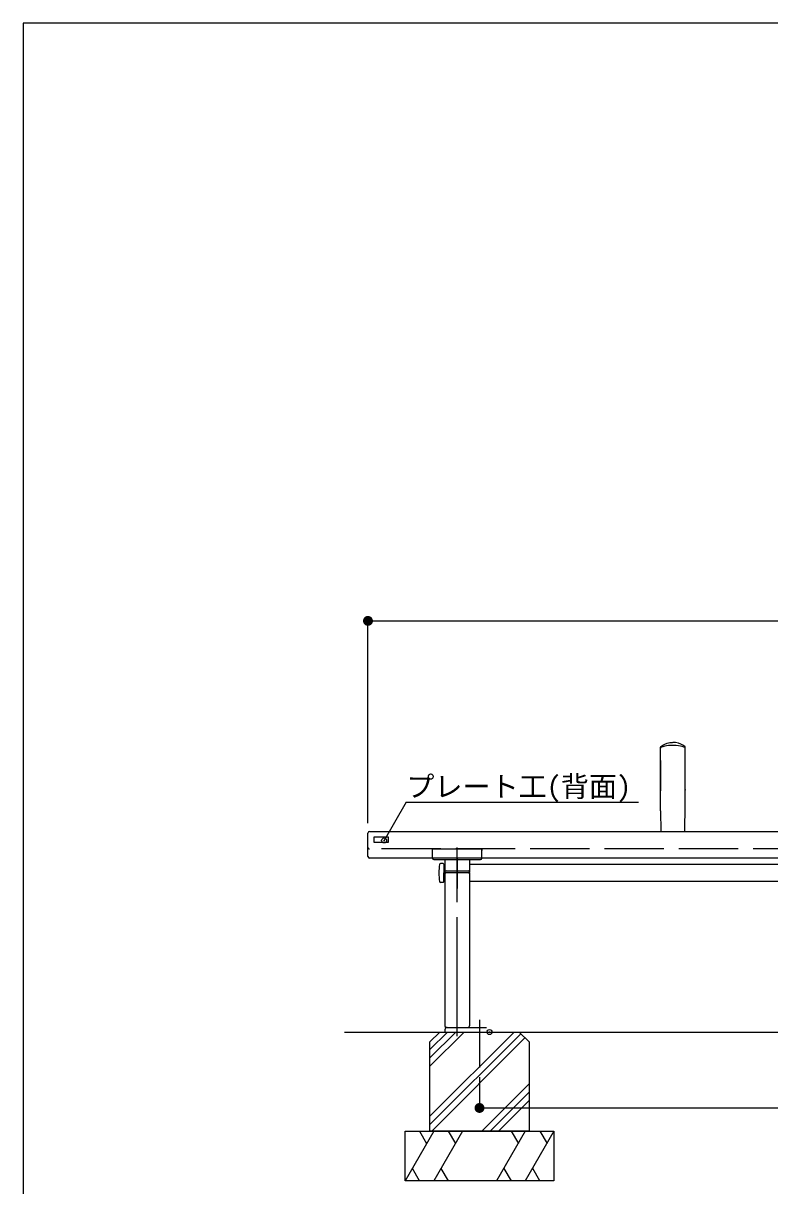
# Model space of a CAD drawing. Units: millimetres at full size, sheet at 1:20; details may follow other scales. Extents: x 38394 to 43870, y -8925 to -5191.
# Drawn here: x 38394 to 39900, y -7646 to -5301 of the extents above; entities that cross this region are included whole.
import ezdxf
from ezdxf.enums import TextEntityAlignment as Align

# ---------------------------------------------------------------- set-up
doc = ezdxf.new("R2010")
doc.units = ezdxf.units.MM
doc.header["$LTSCALE"] = 20
doc.header["$PDMODE"] = 32
doc.header["$PDSIZE"] = 10
doc.linetypes.add('CHAIN', pattern=[18.5, 12, -1.5, 3.5, -1.5])
doc.linetypes.add('DASHED', pattern=[7.5, 6, -1.5])
for name, color, linetype, lineweight in [('_0-0_', 7, 'Continuous', 25), ('寸法', 1, 'Continuous', 25), ('本体', 7, 'Continuous', 25)]:
    doc.layers.add(name, color=color, linetype=linetype, lineweight=lineweight)
doc.layers.add('DEFPOINTS_3', color=7, linetype='Continuous')
doc.styles.add('ＭＳ ゴシック', font='')
doc.styles.get('ＭＳ ゴシック').set_extended_font_data('MS Gothic')

# ---------------------------------------------------------------- blocks, each defined once
blk = doc.blocks.new('filled_dot')
at = {"color": 0, "linetype": 'Continuous', "lineweight": -2, "const_width": 1.25}
blk.add_lwpolyline([(-0.625, 0, 1), (0.625, 0, 1)], format="xyb", close=True, dxfattribs=at)

msp = doc.modelspace()

# ---------------------------------------------------------------- linework, layer by layer
at = {"layer": '_0-0_'}
for p, q in [((39679.79, -6763.72), (39679.79, -6761.8)), ((39679.79, -6763.79), (39679.79, -6763.72)), ((39679.79, -6770.81), (39679.79, -6770.81)), ((39679.79, -6770.82), (39679.79, -6770.82)), ((39679.79, -6770.82), (39679.79, -6770.82)), ((39729.79, -6763.72), (39729.79, -6761.8)), ((39729.79, -6763.72), (39729.79, -6763.79)), ((39729.79, -6770.81), (39729.79, -6770.81)), ((39729.79, -6770.82), (39729.79, -6770.82)), ((39679.79, -6846.88), (39679.79, -6846.84)), ((39729.79, -6846.88), (39729.79, -6846.84)), ((39089.79, -6982.28), (39089.79, -6934.82)), ((39092.79, -6931.82), (40886.79, -6931.82)), ((39269.79, -7018.02), (39269.79, -6964.16)), ((40886.79, -6985.28), (39092.79, -6985.28)), ((39219.79, -6985.28), (39219.79, -6985.38)), ((39222.79, -6988.38), (39316.79, -6988.38)), ((39222.79, -6988.38), (39316.79, -6988.38)), ((39244.79, -6988.38), (39244.79, -7013.32)), ((39244.79, -6988.38), (39244.79, -7013.32)), ((39294.79, -6988.4), (39294.79, -7013.34)), ((39319.79, -6985.28), (39319.79, -6985.38)), ((39241.29, -6996.32), (39236.28, -6996.32)), ((39242.79, -6997.82), (39242.79, -7015.32)), ((39242.79, -6998.32), (39242.79, -7032.32)), ((39242.79, -6998.32), (39244.29, -6998.32)), ((39244.29, -6998.33), (39244.79, -6998.33)), ((39247.79, -7011.08), (39291.79, -7011.08)), ((39964.79, -6998.32), (39294.79, -6998.32)), ((39241.29, -7034.32), (39236.28, -7034.32)), ((39242.79, -7032.82), (39242.79, -7015.32)), ((39242.79, -7032.32), (39244.29, -7032.32)), ((39244.29, -7032.32), (39244.79, -7032.32)), ((39244.79, -7014.08), (39244.79, -7323.84)), ((39294.79, -7014.08), (39294.79, -7323.84)), ((39965.29, -7032.32), (39294.79, -7032.32)), ((39042.08, -7336.34), (39234.79, -7336.34)), ((39244.79, -7331.84), (39244.79, -7336.34)), ((39244.79, -7336.34), (39334.79, -7336.34)), ((39244.79, -7336.34), (39334.79, -7336.34)), ((39247.79, -7326.84), (39291.79, -7326.84)), ((39249.79, -7326.84), (39328.65, -7326.84)), ((39394.79, -7336.34), (40584.79, -7336.34)), ((39164.79, -7536.34), (39464.79, -7536.34)), ((39164.79, -7636.34), (39164.79, -7536.34)), ((39464.79, -7536.34), (39464.79, -7636.34)), ((39464.79, -7636.34), (39164.79, -7636.34))]:
    msp.add_line(p, q, dxfattribs=at)
at = {"layer": '_0-0_', "lineweight": 13}
for q in [(39682.52, -6931.82), (39727.06, -6931.82)]:
    msp.add_line((39704.79, -6931.82), q, dxfattribs=at)
at = {"layer": '_0-0_', "linetype": 'DASHED'}
for p, q in [((40886.79, -6966.82), (39092.79, -6966.82)), ((39219.79, -6985.28), (39219.79, -6967.32)), ((39219.79, -6985.28), (39219.79, -6967.32)), ((39219.79, -6969.73), (39219.79, -6967.32)), ((39219.79, -6969.73), (39219.79, -6967.32)), ((39220.29, -6966.82), (39269.79, -6966.82)), ((39220.29, -6966.82), (39269.79, -6966.82)), ((39269.79, -6966.82), (39319.29, -6966.82)), ((39269.79, -6966.82), (39319.29, -6966.82)), ((39319.79, -6985.28), (39319.79, -6967.32)), ((39319.79, -6985.28), (39319.79, -6967.32)), ((39319.79, -6967.32), (39319.79, -6969.73)), ((39319.79, -6967.32), (39319.79, -6969.73)), ((39244.79, -7013.32), (39244.79, -7012.32)), ((39269.79, -7015.32), (39246.79, -7015.32)), ((39292.79, -7015.32), (39269.79, -7015.32)), ((39294.79, -7012.32), (39294.79, -7013.32))]:
    msp.add_line(p, q, dxfattribs=at)
at = {"layer": '_0-0_', "linetype": 'CHAIN'}
for p, q in [((39269.79, -6983.98), (39269.79, -7046.67)), ((39269.79, -7344.51), (39269.79, -6996.22)), ((39314.79, -7311.48), (39314.79, -7407.46))]:
    msp.add_line(p, q, dxfattribs=at)
at = {"layer": '_0-0_', "color": 4}
for p, q in [((39214.79, -7405.12), (39283.57, -7336.34)), ((39214.79, -7388.28), (39266.73, -7336.34)), ((39214.79, -7371.45), (39249.89, -7336.34)), ((39214.79, -7506.15), (39384.6, -7336.34)), ((39214.79, -7522.99), (39398.11, -7339.67)), ((39218.27, -7536.34), (39406.53, -7348.09)), ((39319.3, -7536.34), (39414.79, -7440.85)), ((39336.14, -7536.34), (39414.79, -7457.69)), ((39352.98, -7536.34), (39414.79, -7474.53)), ((39222.53, -7536.34), (39164.79, -7636.34)), ((39193.66, -7536.34), (39208.09, -7561.34)), ((39280.68, -7536.34), (39222.95, -7636.34)), ((39251.82, -7536.34), (39266.25, -7561.34)), ((39407.06, -7536.34), (39349.32, -7636.34)), ((39378.82, -7536.34), (39393.26, -7561.34)), ((39464.79, -7536.34), (39407.06, -7636.34)), ((39436.56, -7536.34), (39450.99, -7561.34)), ((39193.74, -7636.34), (39179.31, -7611.34)), ((39251.9, -7636.34), (39237.47, -7611.34)), ((39379.09, -7636.34), (39364.65, -7611.34)), ((39436.82, -7636.34), (39422.39, -7611.34))]:
    msp.add_line(p, q, dxfattribs=at)
at = {"layer": '_0-0_', "color": 6}
msp.add_lwpolyline([(43870.49, -5301.21), (38394.23, -5301.21), (38394.23, -8924.84), (43870.49, -8924.84)], close=True, dxfattribs=at)
at = {"layer": '_0-0_'}
for points in [[(39680.55, -6760.24), (39684.58, -6757.45), (39688.89, -6755.2), (39693.44, -6753.5), (39699.03, -6752.24), (39704.39, -6751.85), (39704.79, -6751.82)], [(39729.03, -6760.24), (39725.01, -6757.45), (39720.69, -6755.2), (39716.14, -6753.5), (39710.55, -6752.24), (39705.19, -6751.85), (39704.79, -6751.82)], [(39679.79, -6846.84), (39679.79, -6828.52), (39679.79, -6810.44), (39679.79, -6792.65), (39679.79, -6788.58), (39679.79, -6784.51), (39679.79, -6780.56), (39679.79, -6776.8), (39679.79, -6773.68), (39679.79, -6770.93), (39679.79, -6767.99), (39679.79, -6765.8), (39679.79, -6764.44), (39679.79, -6763.82), (39679.79, -6763.81)], [(39704.79, -6757.97), (39700.45, -6758.1), (39696.11, -6758.5), (39692.14, -6759.08), (39688.41, -6759.81), (39684.98, -6760.64), (39682.03, -6761.62), (39680.64, -6762.29)], [(39728.94, -6762.29), (39726.71, -6761.3), (39723.89, -6760.45), (39720.28, -6759.62), (39716.11, -6758.86), (39711.67, -6758.3), (39706.84, -6758), (39704.79, -6757.97)], [(39729.79, -6846.84), (39729.79, -6828.52), (39729.79, -6810.44), (39729.79, -6792.65), (39729.79, -6788.58), (39729.79, -6784.51), (39729.79, -6780.56), (39729.79, -6776.8), (39729.79, -6773.68), (39729.79, -6770.93), (39729.79, -6767.99), (39729.79, -6765.8), (39729.79, -6764.44), (39729.79, -6763.82), (39729.79, -6763.81)], [(39679.79, -6794.76), (39679.79, -6794.76), (39679.79, -6794.79), (39679.79, -6794.85), (39679.79, -6794.93), (39679.79, -6795.03), (39679.79, -6795.31), (39679.79, -6796.37), (39679.79, -6797.46), (39679.78, -6798.25), (39679.78, -6798.9), (39679.79, -6799.81), (39679.79, -6801.33), (39679.79, -6803.23), (39679.79, -6805.46), (39679.79, -6809.06), (39679.79, -6813.43), (39679.79, -6818.67), (39679.79, -6824.72), (39679.79, -6831.63), (39679.79, -6839.38), (39679.79, -6848.01)], [(39679.79, -6788.69), (39679.79, -6791.32), (39679.79, -6793.01), (39679.79, -6794.23), (39679.79, -6794.94), (39679.79, -6795.11), (39679.79, -6795.14)], [(39729.79, -6795.14), (39729.79, -6795.11), (39729.79, -6794.94), (39729.79, -6794.23), (39729.79, -6793.01), (39729.79, -6791.32), (39729.79, -6788.75)], [(39729.79, -6848.01), (39729.8, -6839.38), (39729.8, -6831.63), (39729.8, -6824.72), (39729.8, -6818.67), (39729.8, -6813.43), (39729.8, -6809.06), (39729.8, -6805.46), (39729.8, -6802.85), (39729.8, -6800.72), (39729.8, -6799.17), (39729.8, -6798.65), (39729.8, -6798.19), (39729.79, -6796.67), (39729.79, -6795.69), (39729.79, -6795.31), (39729.79, -6795.03), (39729.79, -6794.93), (39729.79, -6794.85), (39729.79, -6794.79), (39729.79, -6794.76), (39729.79, -6794.76)], [(39680, -6890.12), (39679.99, -6889.12), (39679.88, -6875.89), (39679.82, -6862.71), (39679.79, -6846.88), (39679.79, -6846.88)], [(39679.79, -6846.88), (39679.79, -6847.6), (39679.79, -6848.01)], [(39729.59, -6889.43), (39729.6, -6889.12), (39729.71, -6875.89), (39729.77, -6862.71), (39729.79, -6846.88), (39729.79, -6846.88)], [(39729.79, -6846.88), (39729.79, -6847.6), (39729.79, -6848.01)], [(39679.79, -6848.97), (39679.79, -6849.45), (39679.79, -6849.93)], [(39729.79, -6849.93), (39729.79, -6849.45), (39729.79, -6848.97)], [(39679.98, -6890.09), (39680.04, -6896.04), (39680.16, -6905.93), (39680.3, -6915.89), (39680.46, -6925.92), (39680.52, -6929.86)], [(39729.06, -6929.85), (39729.22, -6920.31), (39729.37, -6910.18), (39729.5, -6900.15), (39729.6, -6890.21), (39729.61, -6889.41)]]:
    msp.add_lwpolyline(points, dxfattribs=at)
msp.add_lwpolyline([(39414.79, -7536.34), (39214.79, -7536.34), (39214.79, -7356.34), (39234.79, -7336.34), (39394.79, -7336.34), (39414.79, -7356.34)], close=True, dxfattribs=at)
for centre, radius, start, end in [((39681.79, -6761.8), 2, 128.29963, 180), ((39681.51, -6763.77), 1.72, 120.43769, 181.56293), ((39728.04, -6763.78), 1.75, 359.03982, 58.95956), ((39727.79, -6761.8), 2, 360, 51.70037), ((39092.79, -6934.82), 3, 90, 180), ((39682.52, -6929.82), 2, 180.92336, 270), ((39727.06, -6929.82), 2, 270, 359.07664), ((39092.79, -6982.28), 3, 180, 270), ((39220.29, -6967.32), 0.5, 90, 180), ((39220.29, -6967.32), 0.5, 90, 180), ((39222.79, -6985.38), 3, 180, 270), ((39222.79, -6985.38), 3, 180, 270), ((39316.79, -6985.38), 3, 270, 360), ((39316.79, -6985.38), 3, 270, 360), ((39319.29, -6967.32), 0.5, 360, 90), ((39319.29, -6967.32), 0.5, 360, 90), ((39332.79, -7015.32), 100, 170.0104, 189.9896), ((39236.28, -6998.32), 2, 90, 170.0104), ((39241.29, -6997.82), 1.5, 0, 90), ((39247.79, -7014.08), 3, 90, 180), ((39291.79, -7014.08), 3, 360, 90), ((39236.28, -7032.32), 2, 189.9896, 270), ((39241.29, -7032.82), 1.5, 270, 360), ((39247.79, -7323.84), 3, 180, 270), ((39249.79, -7331.84), 5, 90, 180), ((39291.79, -7323.84), 3, 270, 0)]:
    msp.add_arc(centre, radius, start, end, dxfattribs=at)
at = {"layer": '_0-0_', "linetype": 'DASHED'}
for centre, radius, start, end in [((39092.79, -6963.82), 3, 180, 270), ((39220.29, -6967.32), 0.5, 90, 180), ((39220.29, -6967.32), 0.5, 90, 180), ((39319.29, -6967.32), 0.5, 360, 90), ((39319.29, -6967.32), 0.5, 360, 90), ((39246.79, -7013.32), 2, 180, 270), ((39292.79, -7013.32), 2, 270, 0)]:
    msp.add_arc(centre, radius, start, end, dxfattribs=at)
at = {"layer": 'DEFPOINTS_3'}
msp.add_point((39334.79, -7336.34), dxfattribs=at)
at = {"layer": '寸法'}
for p, q in [((39089.79, -6506.84), (40889.79, -6506.84)), ((39089.79, -6914.82), (39089.79, -6506.84)), ((39167.03, -6872.32), (39122.34, -6949.72)), ((39167.03, -6872.32), (39635.46, -6872.32)), ((39314.79, -7427.46), (39314.79, -7489.4)), ((39314.79, -7489.4), (40664.79, -7489.4))]:
    msp.add_line(p, q, dxfattribs=at)
at = {"layer": '本体'}
for p, q in [((39131.32, -6943.21), (39101.32, -6943.21)), ((39101.32, -6943.21), (39101.32, -6953.21)), ((39101.32, -6953.21), (39131.32, -6953.21)), ((39131.32, -6953.21), (39131.32, -6943.21))]:
    msp.add_line(p, q, dxfattribs=at)
msp.add_point((39122.34, -6949.72), dxfattribs=at)

# ---------------------------------------------------------------- block references
at = {"layer": '寸法', "xscale": 8, "yscale": 8}
for p in [(39089.79, -6506.84), (39314.79, -7489.4)]:
    msp.add_blockref('filled_dot', p, dxfattribs=at)

# ---------------------------------------------------------------- texts
at = {"layer": '寸法', "color": 3, "style": 'ＭＳ ゴシック'}
msp.add_text('プレート工(背面)', height=41.57, dxfattribs=at).set_placement((39167.03, -6874.1), align=Align.BOTTOM_LEFT)

doc.saveas('drawing.dxf')
